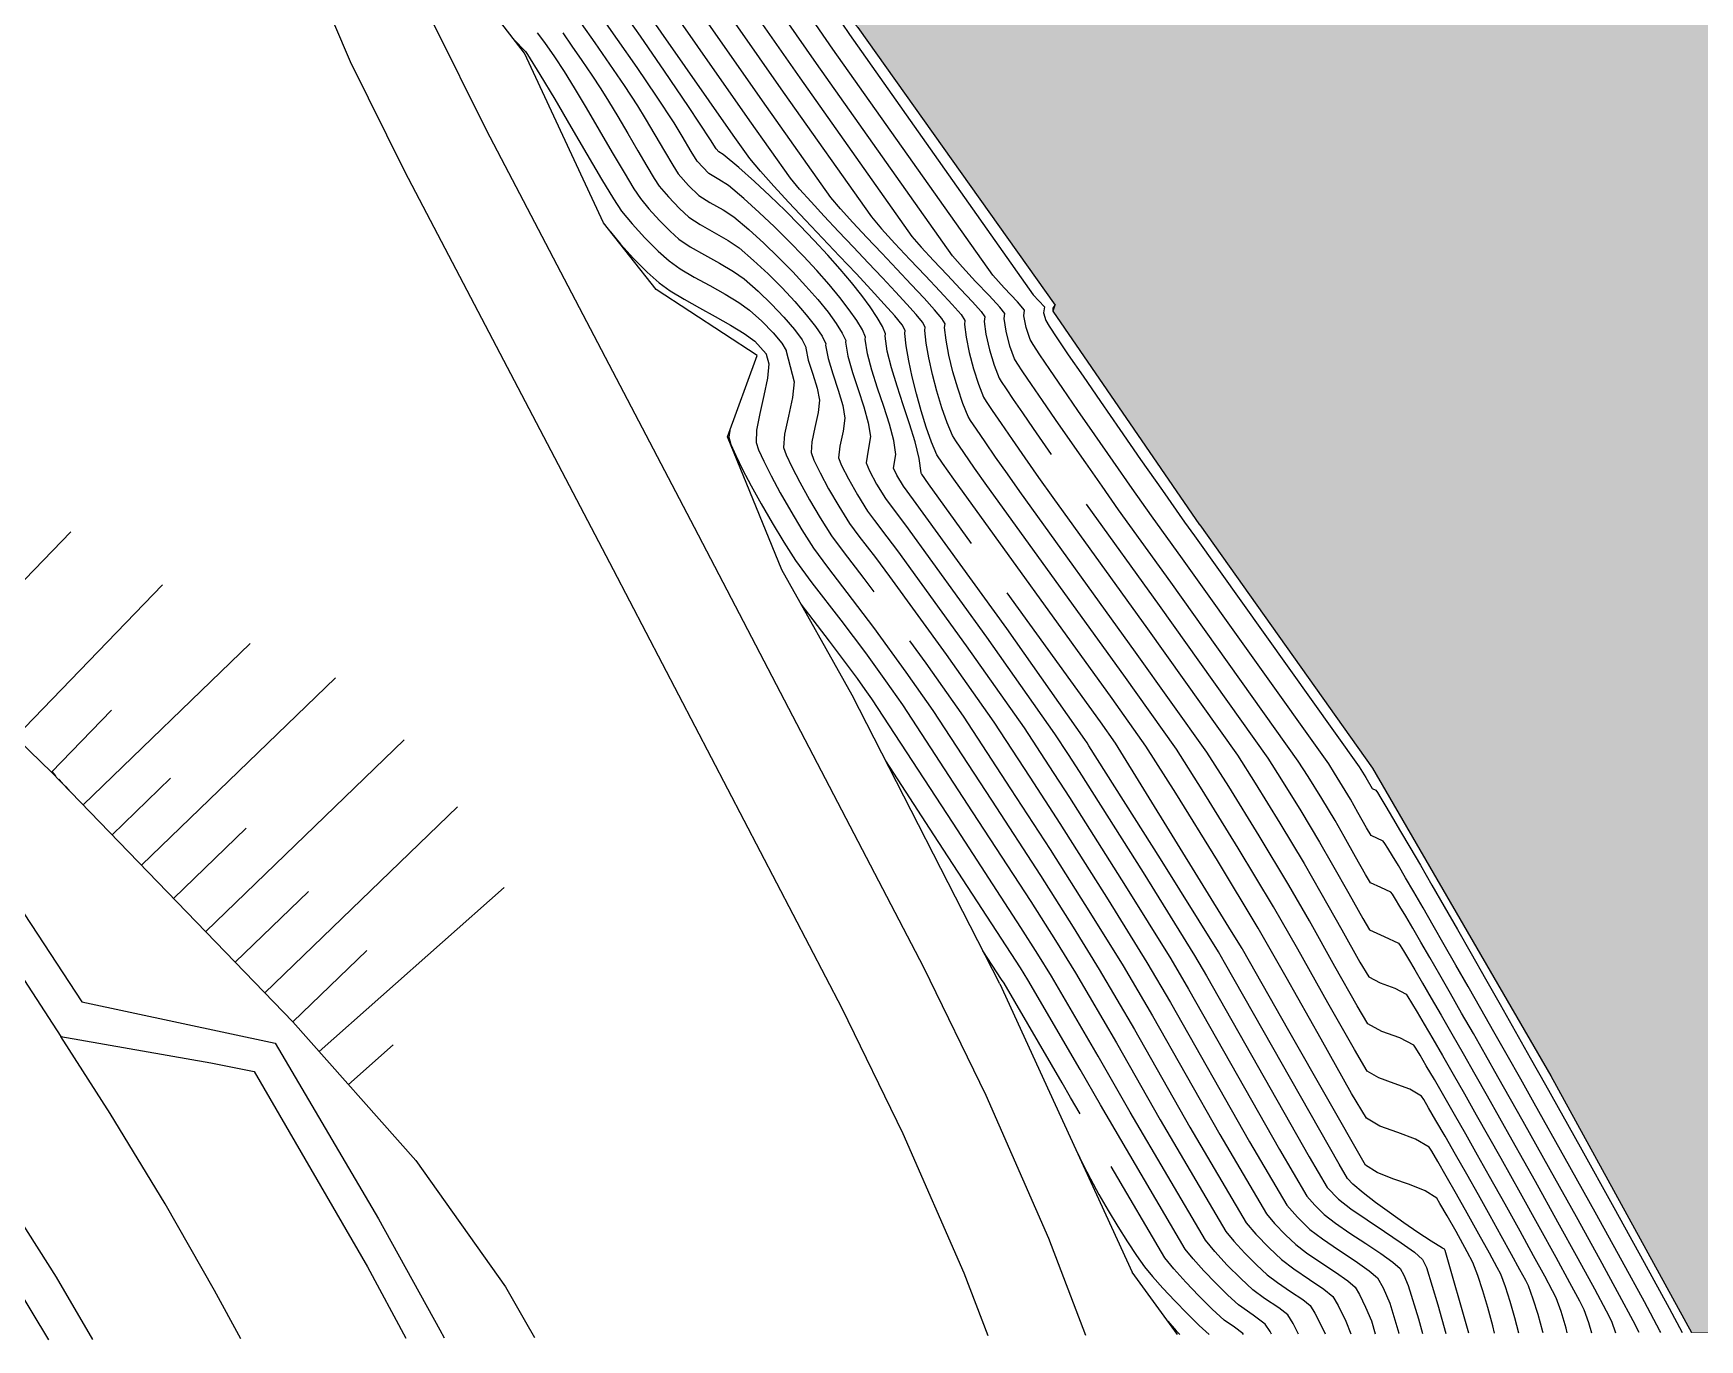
# Model space of a CAD drawing. Header units: millimetres. Extents: x -133 to 63340, y -143 to 109141.
# Drawn here: x 62411.3 to 62505.7, y 108403.9 to 108477.9 of the extents above; entities that cross this region are included whole.
import ezdxf

# ---------------------------------------------------------------- set-up
doc = ezdxf.new("R2010")
doc.units = ezdxf.units.MM
doc.header["$MEASUREMENT"] = 0
doc.linetypes.add('DOT', pattern=[0.55, 0.3, -0.25])
doc.linetypes.add('TRATTEGGIATA2', pattern=[9.525, 6.35, -3.175])
for name, color, linetype in [('Bâti', 7, 'Continuous'), ('colore lago', 131, 'Continuous'), ('curve livello 5m', 7, 'Continuous'), ('Limite fiume', 6, 'Continuous'), ('pendenze', 2, 'Continuous'), ('Strade', 7, 'Continuous'), ('TalusHautBas', 7, 'Continuous')]:
    doc.layers.add(name, color=color, linetype=linetype)
doc.layers.add('Colori bordi', color=5, linetype='Continuous', plot=False)
doc.layers.add('no_plot', color=5, linetype='Continuous', plot=False)

msp = doc.modelspace()

# ---------------------------------------------------------------- hatches: boundary and pattern name
at = {"layer": 'colore lago', "linetype": 'Continuous', "lineweight": 0}
msp.add_hatch(color=256, dxfattribs=at).paths.add_polyline_path([(62548.2785, 108427.2813), (62545.2149, 108437.4977), (62544.7767, 108445.1398), (62545.6037, 108453.1916), (62543.8249, 108460.0907), (62537.2375, 108468.8864), (62530.5503, 108474.2875), (62527.7446, 108478.4761), (62523.6239, 108483.7567), (62517.3885, 108489.8759), (62515.2465, 108489.6403), (62513.6669, 108491.3373), (62513.9099, 108495.5974), (62504.855, 108507.9517), (62496.2324, 108519.7164), (62493.3544, 108519.0168), (62485.4277, 108525.3848), (62484.6684, 108528.5086), (62471.2359, 108544.4414), (62471.3593, 108544.5426), (62471.1446, 108544.7908), (62466.395, 108550.2796), (62461.1114, 108555.785), (62451.9812, 108564.9833), (62445.6934, 108571.4023), (62438.2814, 108579.0072), (62431.6209, 108586.0355), (62422.3658, 108596.3263), (62419.2028, 108600.3592), (62408.0987, 108615.7917), (62402.3619, 108624.9029), (62401.9106, 108624.6198), (62397.083, 108621.5924), (62391.7798, 108618.2667), (62379.1258, 108610.3312), (62385.2068, 108600.697), (62399.8054, 108577.5683), (62397.3883, 108576.0313), (62399.2665, 108572.8528), (62400.2625, 108570.8412), (62401.9219, 108566.4966), (62403.538, 108562.2348), (62405.2955, 108558.0946), (62407.9973, 108552.7666), (62411.016, 108547.6991), (62415.008, 108541.4499), (62417.547, 108537.4023), (62418.8645, 108535.302), (62423.7176, 108527.6886), (62427.3396, 108522.0308), (62428.8547, 108522.3015), (62431.9449, 108520.4683), (62435.17, 108517.1027), (62435.248, 108508.375), (62442.5794, 108497.7776), (62448.4078, 108490.3296), (62458.0371, 108478.2075), (62469.2124, 108462.4823), (62469.097, 108462.1315), (62477.4132, 108450.0308), (62487.1869, 108436.2424), (62497.2899, 108418.8124), (62505.266, 108404.2863), (62555.9335, 108404.5128), (62554.0622, 108410.815), (62549.8898, 108422.0895)])

# ---------------------------------------------------------------- linework, layer by layer
at = {"layer": 'Bâti', "color": 2, "linetype": 'DOT'}
msp.add_lwpolyline([(62413.3527, 108434.9989), (62412.3999, 108436.0427)], dxfattribs=at)
at = {"layer": 'Colori bordi', "linetype": 'Continuous', "lineweight": 0, "flags": 128}
msp.add_lwpolyline([(62431.9449, 108520.4683), (62435.17, 108517.1027), (62435.248, 108508.375), (62442.5794, 108497.7776), (62448.4078, 108490.3296), (62458.0371, 108478.2075), (62469.2124, 108462.4823), (62469.097, 108462.1315), (62477.4132, 108450.0308), (62487.1869, 108436.2424), (62497.2899, 108418.8124), (62505.266, 108404.2863), (62555.9335, 108404.5128)], dxfattribs=at)
at = {"layer": 'curve livello 5m', "color": 2, "flags": 128}
for points in [[(62464.4826, 108448.9793), (62462.0473, 108452.3541), (62461.6559, 108452.9018), (62461.6373, 108452.9263), (62461.6196, 108452.9591), (62461.6235, 108452.9835), (62461.5129, 108453.7973), (62461.2815, 108454.7358), (62460.9689, 108455.7583), (62460.615, 108456.8245), (62460.2596, 108457.8937), (62459.9426, 108458.9255), (62459.7037, 108459.8792), (62459.5827, 108460.7144), (62459.6019, 108460.8609), (62459.4268, 108461.2783), (62459.1375, 108461.7874), (62458.7441, 108462.3773), (62458.2566, 108463.0368), (62457.685, 108463.7549), (62457.0395, 108464.5203), (62456.33, 108465.322), (62455.5666, 108466.1489), (62454.7593, 108466.9899), (62453.9182, 108467.8339), (62453.0534, 108468.6697), (62452.1747, 108469.4863), (62451.2924, 108470.2727), (62450.4165, 108471.0175), (62450.1568, 108471.1762), (62450.0035, 108471.3372), (62449.7003, 108471.8421), (62448.4524, 108473.7331), (62447.0926, 108475.7407), (62445.7205, 108477.7227), (62444.4358, 108479.5366)], [(62451.5759, 108479.9088), (62454.7479, 108475.3675), (62461.0996, 108466.3776), (62461.6258, 108465.7651), (62462.3196, 108465.0109), (62463.0933, 108464.192), (62463.859, 108463.3855), (62464.5289, 108462.6683), (62465.0152, 108462.1176), (62465.23, 108461.8104), (62465.23, 108461.8104), (62465.1959, 108461.5505), (62465.2968, 108460.8312), (62465.4976, 108459.9584), (62465.7586, 108459.082), (62466.0402, 108458.352), (62466.0402, 108458.352), (62466.1599, 108458.1548), (62466.433, 108457.7408), (62466.8394, 108457.1391), (62467.3588, 108456.3791), (62467.9711, 108455.4901), (62468.656, 108454.5014), (62468.9964, 108454.0126)], [(62438.5406, 108477.5547), (62439.2061, 108476.8532), (62439.3288, 108476.678), (62440.0273, 108475.556), (62440.8673, 108474.1458), (62441.7764, 108472.5914), (62442.6819, 108471.037), (62443.5113, 108469.6265), (62444.192, 108468.504), (62444.6514, 108467.8136), (62444.6514, 108467.8136), (62445.2463, 108467.0933), (62445.9772, 108466.2938), (62446.7181, 108465.5476), (62447.3428, 108464.9871), (62447.3428, 108464.9871), (62447.9758, 108464.544), (62448.7708, 108464.0712), (62449.6444, 108463.5848), (62450.5132, 108463.1006), (62451.2936, 108462.6343), (62451.9023, 108462.202), (62451.9023, 108462.202), (62452.5951, 108461.5786), (62453.236, 108460.9175), (62453.7279, 108460.3259), (62453.9739, 108459.9114), (62453.9739, 108459.9114), (62453.9695, 108459.8783), (62454.2023, 108459.0011), (62454.4298, 108458.1348), (62454.4298, 108458.1348), (62454.3392, 108457.2541), (62454.1027, 108456.1972), (62453.8813, 108455.1794), (62453.8358, 108454.4161), (62453.8358, 108454.4161), (62453.9809, 108453.9924), (62454.2985, 108453.3119), (62454.751, 108452.4442), (62455.3007, 108451.4587), (62455.9103, 108450.425), (62456.5419, 108449.4124), (62456.5419, 108449.4124), (62457.2097, 108448.5165), (62458.3763, 108446.9928), (62458.9474, 108446.238)], [(62470.9676, 108451.1991), (62475.1063, 108445.4639), (62481.2634, 108436.8243), (62482.0466, 108435.5933), (62483.1336, 108433.8284), (62484.1984, 108432.0593), (62484.9325, 108430.7785), (62485.8451, 108429.1523), (62486.642, 108427.7375), (62487.0291, 108427.0906), (62487.8494, 108426.7112), (62488.6712, 108426.3315), (62488.7603, 108426.2045), (62488.949, 108425.9002), (62489.2285, 108425.4337), (62489.59, 108424.8203), (62490.0247, 108424.0752), (62490.524, 108423.2135), (62491.0791, 108422.2506), (62491.6811, 108421.2015), (62492.3213, 108420.0815), (62492.991, 108418.9059), (62493.6814, 108417.6897), (62494.3837, 108416.4482), (62495.0892, 108415.1967), (62496.4085, 108412.8419), (62497.6811, 108410.553), (62498.8285, 108408.4727), (62499.7723, 108406.7439), (62500.4342, 108405.5094), (62500.7356, 108404.9121), (62500.9558, 108404.2671)], [(62494.1108, 108404.2365), (62494.0016, 108404.6627), (62493.7249, 108405.6855), (62493.4464, 108406.6377), (62493.1659, 108407.4994), (62492.8835, 108408.2504), (62492.8835, 108408.2504), (62492.5596, 108408.8551), (62491.9245, 108409.9972), (62491.9245, 108409.9972), (62491.4175, 108410.8915), (62491.0137, 108411.5919), (62490.8344, 108411.8885), (62490.8344, 108411.8885), (62490.1696, 108412.3061), (62489.2903, 108412.657), (62488.3398, 108412.9857), (62487.4616, 108413.3364), (62486.7993, 108413.7538), (62486.7993, 108413.7538), (62482.4565, 108421.3766), (62479.8328, 108425.9957), (62479.8099, 108426.0349), (62479.2119, 108426.9886), (62472.6312, 108437.6724), (62471.7765, 108438.8718), (62466.4982, 108446.1862)], [(62460.9695, 108443.4686), (62461.894, 108442.1907), (62464.0099, 108439.1861), (62464.0099, 108439.1861), (62466.6881, 108435.0796), (62468.9317, 108431.6394), (62471.2206, 108428.0202), (62473.0645, 108425.0486), (62474.7251, 108422.2087), (62478.5405, 108415.4916), (62481.1824, 108410.998), (62481.6462, 108410.4518), (62482.2609, 108409.8079), (62482.842, 108409.2594), (62483.4589, 108408.7891), (62484.2615, 108408.2431), (62485.0928, 108407.6912), (62485.7954, 108407.2033), (62486.2122, 108406.8494), (62486.4642, 108406.428), (62486.8036, 108405.7205), (62487.1286, 108404.9392), (62487.35, 108404.2063)], [(62470.6354, 108416.6623), (62470.0859, 108417.5968), (62469.6174, 108418.4218), (62466.319, 108424.0623), (62466.18, 108424.2839), (62465.1257, 108425.9005)], [(62479.8815, 108404.1729), (62479.8447, 108404.2293), (62479.368, 108404.5766), (62478.7939, 108404.9806), (62478.1171, 108405.6018), (62477.3621, 108406.3488), (62476.6095, 108407.1371), (62475.9399, 108407.8824), (62475.4341, 108408.5001), (62472.3853, 108413.6858)]]:
    msp.add_lwpolyline(points, dxfattribs=at)
at = {"layer": 'Limite fiume', "color": 2, "linetype": 'Continuous'}
for p, q in [((62458.037, 108478.2075), (62469.2124, 108462.4823)), ((62477.4132, 108450.0308), (62469.097, 108462.1315)), ((62477.4132, 108450.0308), (62487.1869, 108436.2424)), ((62487.1869, 108436.2424), (62497.2899, 108418.8124)), ((62497.2899, 108418.8124), (62505.266, 108404.2863))]:
    msp.add_line(p, q, dxfattribs=at)
at = {"layer": 'Limite fiume', "color": 2, "linetype": 'Continuous', "flags": 128}
msp.add_lwpolyline([(62469.097, 108462.1315), (62469.1055, 108462.3084), (62469.2124, 108462.4823)], dxfattribs=at)
at = {"layer": 'no_plot', "flags": 128}
for points in [[(62495.4852, 108404.2426), (62495.2526, 108405.1171), (62494.9883, 108406.0358), (62494.7221, 108406.8651), (62494.4539, 108407.5827), (62494.4539, 108407.5827), (62494.255, 108407.9669), (62493.8134, 108408.7786), (62493.2179, 108409.856), (62492.5574, 108411.0371), (62492.5574, 108411.0371), (62491.9448, 108412.1209), (62491.3711, 108413.1265), (62490.8883, 108413.9643), (62490.5479, 108414.5444), (62490.4018, 108414.7771), (62490.4018, 108414.7771), (62489.6349, 108415.2265), (62488.6218, 108415.5993), (62487.6097, 108415.9721), (62486.8452, 108416.4211), (62486.8452, 108416.4211), (62486.0069, 108417.8221), (62484.2808, 108420.8865), (62482.3042, 108424.4085), (62480.7144, 108427.1826), (62480.7144, 108427.1826), (62478.4081, 108431.0142), (62476.0538, 108434.8365), (62474.3577, 108437.5028), (62474.3577, 108437.5028), (62472.4424, 108440.1902), (62463.4765, 108452.6148), (62462.8359, 108453.5335), (62462.5216, 108454.0013), (62462.5216, 108454.0013), (62462.2184, 108454.727), (62461.9158, 108455.5717), (62461.6242, 108456.4951), (62461.3543, 108457.4569), (62461.1169, 108458.4167), (62460.9225, 108459.3344), (62460.7818, 108460.1694), (62460.7054, 108460.8816), (62460.7054, 108460.8816), (62460.7276, 108461.0508), (62460.5416, 108461.3602), (62460.1323, 108461.8693), (62459.5368, 108462.5457), (62458.7923, 108463.3567), (62457.9358, 108464.2697), (62457.0046, 108465.2522), (62456.0358, 108466.2716), (62455.0665, 108467.2953), (62454.1339, 108468.2907), (62453.275, 108469.2253), (62452.5271, 108470.0664), (62451.9273, 108470.7815), (62451.9273, 108470.7815), (62450.9836, 108472.1172), (62444.1813, 108481.8558)], [(62496.8584, 108404.2488), (62496.8404, 108404.3192), (62496.5707, 108405.2936), (62496.2987, 108406.1694), (62496.0243, 108406.9151), (62496.0243, 108406.9151), (62495.8731, 108407.2148), (62495.5409, 108407.8344), (62495.0672, 108408.7021), (62494.4913, 108409.7463), (62493.8525, 108410.8951), (62493.1903, 108412.077), (62493.1903, 108412.077), (62492.5339, 108413.2398), (62491.8959, 108414.3627), (62491.3045, 108415.3966), (62490.788, 108416.2928), (62490.3745, 108417.0022), (62490.0921, 108417.4762), (62489.9691, 108417.6657), (62489.9691, 108417.6657), (62489.3054, 108418.0546), (62488.4287, 108418.3773), (62487.5528, 108418.6999), (62486.8912, 108419.0885), (62486.8912, 108419.0885), (62486.1657, 108420.3009), (62484.6719, 108422.9529), (62482.9613, 108426.001), (62481.5854, 108428.4018), (62479.5895, 108431.7178), (62477.552, 108435.0257), (62476.0841, 108437.3332), (62476.0841, 108437.3332), (62473.1084, 108441.5086), (62465.3437, 108452.2686), (62464.6547, 108453.2515), (62464.0406, 108454.1373), (62463.5924, 108454.7939), (62463.4013, 108455.089), (62463.4013, 108455.089), (62463.101, 108455.8166), (62462.8029, 108456.6724), (62462.5209, 108457.6042), (62462.2686, 108458.5598), (62462.0599, 108459.4872), (62461.9084, 108460.3343), (62461.828, 108461.0488), (62461.828, 108461.0488), (62461.8532, 108461.2407), (62461.6919, 108461.509), (62461.3368, 108461.9506), (62460.8204, 108462.5373), (62460.1746, 108463.2407), (62459.4318, 108464.0326), (62458.6241, 108464.8848), (62457.7839, 108465.7689), (62456.9432, 108466.6568), (62456.1342, 108467.5202), (62455.3893, 108468.3308), (62454.7406, 108469.0603), (62454.2203, 108469.6805), (62454.2203, 108469.6805), (62451.9247, 108472.9298), (62446.0299, 108481.369)], [(62498.2281, 108404.2549), (62498.1583, 108404.5187), (62497.878, 108405.4608), (62497.5947, 108406.2474), (62497.5947, 108406.2474), (62497.3934, 108406.6464), (62496.9514, 108407.4709), (62496.3209, 108408.6257), (62495.5545, 108410.0152), (62494.7045, 108411.544), (62493.8233, 108413.1169), (62493.8233, 108413.1169), (62493.143, 108414.3228), (62492.4725, 108415.5053), (62491.8295, 108416.6337), (62491.2316, 108417.6774), (62490.6965, 108418.6058), (62490.2418, 108419.3883), (62489.8851, 108419.9943), (62489.6442, 108420.3931), (62489.5365, 108420.5543), (62489.5365, 108420.5543), (62488.7403, 108420.9771), (62487.7313, 108421.3334), (62486.9372, 108421.7559), (62486.9372, 108421.7559), (62486.3245, 108422.7798), (62485.0629, 108425.0194), (62483.6184, 108427.5935), (62482.4564, 108429.621), (62482.4564, 108429.621), (62480.7708, 108432.4213), (62479.0502, 108435.2149), (62477.8106, 108437.1636), (62477.8106, 108437.1636), (62473.7744, 108442.827), (62467.2109, 108451.9224), (62466.5122, 108452.9172), (62465.8434, 108453.8765), (62465.2452, 108454.7412), (62464.7583, 108455.4522), (62464.4233, 108455.9503), (62464.2809, 108456.1766), (62464.2809, 108456.1766), (62463.9845, 108456.9062), (62463.6934, 108457.7732), (62463.426, 108458.7076), (62463.2007, 108459.6396), (62463.0361, 108460.4991), (62462.9506, 108461.216), (62462.9506, 108461.216), (62462.9788, 108461.4306), (62462.7943, 108461.7217), (62462.3813, 108462.2173), (62461.7872, 108462.876), (62461.0589, 108463.6565), (62460.2436, 108464.5173), (62459.3886, 108465.4171), (62458.5409, 108466.3147), (62457.7477, 108467.1685), (62457.0562, 108467.9372), (62456.5134, 108468.5796), (62456.5134, 108468.5796), (62452.8658, 108473.7424), (62447.8786, 108480.8823)], [(62449.7273, 108480.3955), (62453.8069, 108474.555), (62458.8065, 108467.4786), (62459.383, 108466.8031), (62460.1349, 108465.9791), (62460.9868, 108465.0726), (62461.8631, 108464.1498), (62462.6886, 108463.2771), (62463.3875, 108462.5205), (62463.8846, 108461.9462), (62464.1044, 108461.6205), (62464.0733, 108461.3833), (62464.1653, 108460.6642), (62464.3462, 108459.794), (62464.5898, 108458.8713), (62464.8699, 108457.9951), (62465.1606, 108457.2643), (62465.3067, 108457.029), (62465.6477, 108456.5184), (62466.1495, 108455.7822), (62466.7776, 108454.8701), (62467.498, 108453.8319), (62468.2762, 108452.7174), (62469.0781, 108451.5762), (62474.4403, 108444.1454), (62479.537, 108436.9939), (62480.5484, 108435.4041), (62481.9522, 108433.1249), (62483.3274, 108430.8401), (62484.2754, 108429.186), (62485.454, 108427.0859), (62486.4833, 108425.2586), (62486.9832, 108424.4233), (62487.631, 108424.0786), (62488.4543, 108423.7878), (62489.1039, 108423.4429), (62489.2008, 108423.3015), (62489.4119, 108422.9567), (62489.725, 108422.4295), (62490.1281, 108421.7408), (62490.6092, 108420.9116), (62491.1561, 108419.9628), (62491.7567, 108418.9152), (62492.3992, 108417.7899), (62493.0713, 108416.6078), (62493.761, 108415.3898), (62494.4562, 108414.1568), (62495.5565, 108412.193), (62496.6178, 108410.2841), (62497.5747, 108408.5492), (62498.3619, 108407.1074), (62498.9138, 108406.0779), (62499.1652, 108405.5798), (62499.4255, 108404.8466), (62499.5952, 108404.261)], [(62502.2916, 108404.273), (62501.9545, 108404.9409), (62501.1828, 108406.3803), (62500.0823, 108408.3962), (62498.7443, 108410.8219), (62497.2605, 108413.4908), (62495.7221, 108416.2366), (62495.7221, 108416.2366), (62495.0092, 108417.5016), (62494.298, 108418.7596), (62493.5953, 108419.999), (62492.9075, 108421.2083), (62492.2415, 108422.3759), (62491.6039, 108423.4902), (62491.0012, 108424.5398), (62490.4403, 108425.5131), (62489.9276, 108426.3985), (62489.4699, 108427.1846), (62489.0738, 108427.8597), (62488.746, 108428.4124), (62488.4931, 108428.831), (62488.3217, 108429.1041), (62488.2386, 108429.2201), (62488.2386, 108429.2201), (62487.6563, 108429.4891), (62487.0751, 108429.758), (62487.0751, 108429.758), (62486.8008, 108430.2163), (62486.2362, 108431.2188), (62485.5896, 108432.371), (62485.0695, 108433.2785), (62485.0695, 108433.2785), (62484.315, 108434.532), (62483.5448, 108435.7825), (62482.9899, 108436.6547), (62482.9899, 108436.6547), (62475.7722, 108446.7823), (62472.8124, 108450.8838), (62471.8731, 108452.2197), (62470.9483, 108453.5414), (62470.0623, 108454.8138), (62469.2394, 108456.0016), (62468.5039, 108457.0696), (62467.8799, 108457.9826), (62467.3917, 108458.7054), (62467.0637, 108459.2028), (62466.9199, 108459.4396), (62466.9199, 108459.4396), (62466.6543, 108460.1613), (62466.4316, 108461.0051), (62466.3185, 108461.7177), (62466.3185, 108461.7177), (62466.3556, 108462.0003), (62466.0818, 108462.3609), (62465.4758, 108463.0204), (62464.7103, 108463.8273), (62463.9583, 108464.6299), (62463.3926, 108465.2766), (62463.3926, 108465.2766), (62455.689, 108476.1801), (62453.4246, 108479.422)], [(62442.357, 108478.4458), (62443.1366, 108477.345), (62443.9692, 108476.1423), (62444.7944, 108474.924), (62445.5517, 108473.7764), (62445.9952, 108473.0559), (62446.5345, 108472.1392), (62447.0832, 108471.1978), (62447.5547, 108470.4034), (62447.8627, 108469.9278), (62448.4383, 108469.2679), (62449.0312, 108468.7006), (62449.6512, 108468.3029), (62450.4077, 108467.8815), (62451.0108, 108467.4913), (62451.8589, 108466.7631), (62452.7101, 108465.9848), (62453.5454, 108465.1776), (62454.3459, 108464.3624), (62455.0924, 108463.5602), (62455.766, 108462.7921), (62456.3476, 108462.0791), (62456.8183, 108461.4422), (62457.159, 108460.9026), (62457.3507, 108460.4811), (62457.3374, 108460.38), (62457.4682, 108459.5918), (62457.7274, 108458.6747), (62458.0499, 108457.6951), (62458.3706, 108456.7193), (62458.6244, 108455.8135), (62458.746, 108455.044), (62458.6139, 108454.2614), (62458.5061, 108453.5419), (62458.693, 108453.0959), (62459.0978, 108452.3473), (62459.5992, 108451.5208), (62460.0961, 108450.8619), (62460.7442, 108450.0092), (62465.3282, 108443.6727), (62469.1815, 108438.2011), (62469.9439, 108437.032), (62470.5826, 108436.0526), (62474.1987, 108430.3349), (62477.1117, 108425.6404), (62477.7898, 108424.4809), (62483.6132, 108414.2284), (62484.6313, 108412.4967), (62485.2709, 108411.8267), (62485.9729, 108411.2831), (62486.883, 108410.6536), (62487.8726, 108409.9956), (62488.8131, 108409.3662), (62489.576, 108408.8224), (62490.0328, 108408.4214), (62490.2579, 108407.9522), (62490.8931, 108405.85), (62491.35, 108404.2241)], [(62492.6526, 108404.23), (62491.3131, 108408.918), (62491.2915, 108408.9573), (62491.267, 108408.9998), (62491.1629, 108409.048), (62490.5165, 108409.4438), (62489.7695, 108409.9337), (62488.9663, 108410.4859), (62488.1513, 108411.0687), (62487.3691, 108411.6503), (62486.664, 108412.1988), (62486.0805, 108412.6825), (62486.0805, 108412.6825), (62485.7809, 108412.9963), (62485.3041, 108413.8074), (62478.8113, 108425.2383), (62478.4608, 108425.8377), (62475.1915, 108431.1065), (62471.133, 108437.5237), (62471.133, 108437.5237), (62471.0292, 108437.6829), (62470.9053, 108437.8728), (62466.473, 108444.1667), (62461.2001, 108451.4555), (62461.2001, 108451.4555), (62460.6183, 108452.2236), (62460.2507, 108452.8458), (62460.0628, 108453.2505), (62460.0628, 108453.2505), (62460.1848, 108454.0138), (62460.0689, 108454.8092), (62459.8258, 108455.7358), (62459.5057, 108456.7424), (62459.1588, 108457.778), (62458.8355, 108458.7915), (62458.5858, 108459.7315), (62458.4601, 108460.5472), (62458.4601, 108460.5472), (62458.4763, 108460.671), (62458.294, 108461.0903), (62457.9824, 108461.6131), (62457.5548, 108462.2244), (62457.0247, 108462.9095), (62456.4057, 108463.6533), (62455.7112, 108464.4411), (62454.9547, 108465.2578), (62454.1496, 108466.0886), (62453.3095, 108466.9185), (62452.4478, 108467.7327), (62451.5781, 108468.5163), (62450.7136, 108469.2544), (62450.7136, 108469.2544), (62450.1592, 108469.594), (62449.594, 108469.9384), (62449.594, 108469.9384), (62448.9331, 108470.6325), (62448.5884, 108471.187), (62448.0772, 108472.0624), (62447.626, 108472.8093), (62447.626, 108472.8093), (62446.6234, 108474.3285), (62445.5309, 108475.9415), (62444.4286, 108477.5338), (62443.3964, 108478.9912)], [(62503.5223, 108404.2785), (62503.4749, 108404.3724), (62502.5933, 108406.0168), (62501.3361, 108408.3197), (62499.8076, 108411.0908), (62498.1125, 108414.1398), (62496.355, 108417.2765), (62496.355, 108417.2765), (62495.5915, 108418.6314), (62494.8294, 108419.98), (62494.0748, 108421.3114), (62493.3341, 108422.6147), (62492.6135, 108423.879), (62491.9193, 108425.0935), (62491.2578, 108426.2474), (62490.6351, 108427.3297), (62490.0576, 108428.3295), (62489.5316, 108429.2361), (62489.0632, 108430.0386), (62488.6588, 108430.7261), (62488.3246, 108431.2877), (62488.0669, 108431.7126), (62487.892, 108431.9899), (62487.806, 108432.1088), (62487.806, 108432.1088), (62487.1211, 108432.4254), (62486.8618, 108432.8677), (62486.3713, 108433.742), (62485.9405, 108434.4977), (62485.9405, 108434.4977), (62485.4963, 108435.2356), (62485.043, 108435.9716), (62484.7163, 108436.4851), (62484.7163, 108436.4851), (62476.4382, 108448.1007), (62474.6796, 108450.5377), (62473.5828, 108452.0974), (62472.5031, 108453.6406), (62471.4686, 108455.1262), (62470.5078, 108456.5131), (62469.649, 108457.7601), (62468.9204, 108458.8261), (62468.3505, 108459.67), (62467.9674, 108460.2508), (62467.7995, 108460.5273), (62467.7995, 108460.5273), (62467.5692, 108461.2091), (62467.4412, 108461.8849), (62467.4412, 108461.8849), (62467.4812, 108462.1902), (62467.0864, 108462.6607), (62466.3262, 108463.4643), (62465.6857, 108464.1756), (62465.6857, 108464.1756), (62456.6301, 108476.9927), (62455.2733, 108478.9352)], [(62457.122, 108478.4485), (62457.5712, 108477.8053), (62467.9788, 108463.0746), (62468.6069, 108462.3801), (62468.5638, 108462.0521), (62468.6792, 108461.6149), (62468.8712, 108461.2988), (62469.3092, 108460.6347), (62469.961, 108459.6696), (62470.7941, 108458.4505), (62471.7762, 108457.0246), (62472.8749, 108455.4387), (62474.0578, 108453.7398), (62475.2926, 108451.9751), (62476.5468, 108450.1915), (62477.1042, 108449.4191), (62486.4428, 108436.3155), (62486.8115, 108435.7169), (62487.1671, 108435.0927), (62487.3733, 108434.9974), (62487.47, 108434.8637), (62487.6668, 108434.5518), (62487.9567, 108434.074), (62488.3325, 108433.4424), (62488.7873, 108432.6692), (62489.3141, 108431.7667), (62489.9057, 108430.7471), (62490.5551, 108429.6226), (62491.2554, 108428.4054), (62491.9994, 108427.1078), (62492.7801, 108425.7419), (62493.5905, 108424.3199), (62494.4235, 108422.8542), (62495.2721, 108421.3569), (62496.1293, 108419.8402), (62496.988, 108418.3164), (62498.9644, 108414.7887), (62500.8709, 108411.3597), (62502.5898, 108408.2432), (62504.0038, 108405.6533), (62504.7379, 108404.284)], [(62439.8702, 108477.9008), (62440.2782, 108477.355), (62440.8459, 108476.5438), (62441.4031, 108475.7108), (62441.9698, 108474.8004), (62442.6514, 108473.6562), (62443.3891, 108472.395), (62444.1238, 108471.1337), (62444.7967, 108469.9893), (62445.3491, 108469.0785), (62445.7218, 108468.5183), (62446.2045, 108467.9339), (62446.7976, 108467.2852), (62447.3987, 108466.6797), (62447.9056, 108466.2249), (62448.5399, 108465.7902), (62449.344, 108465.3245), (62450.2009, 108464.8503), (62450.9936, 108464.3898), (62451.6051, 108463.9651), (62452.3858, 108463.2801), (62453.1518, 108462.54), (62453.8548, 108461.7984), (62454.446, 108461.1089), (62454.8771, 108460.5254), (62455.0995, 108460.1013), (62455.0922, 108460.0455), (62455.2291, 108459.365), (62455.4849, 108458.5657), (62455.7384, 108457.7712), (62455.8685, 108457.1046), (62455.7959, 108456.3988), (62455.6064, 108455.5519), (62455.429, 108454.7363), (62455.3925, 108454.1247), (62455.5496, 108453.6908), (62455.8971, 108452.9767), (62456.3828, 108452.0786), (62456.9548, 108451.0927), (62457.561, 108450.1152), (62458.0961, 108449.3973), (62459.0309, 108448.1763), (62459.8326, 108447.1167), (62463.0387, 108442.6847), (62465.7338, 108438.8577), (62467.7733, 108435.7304), (62469.482, 108433.1105), (62472.2133, 108428.7917), (62474.4136, 108425.2459), (62475.7467, 108422.9661), (62480.2314, 108415.0705), (62482.332, 108411.4976), (62482.9393, 108410.8074), (62483.6517, 108410.1152), (62484.3534, 108409.5802), (62485.2665, 108408.959), (62486.2122, 108408.3311), (62487.0116, 108407.776), (62487.4857, 108407.3734), (62487.798, 108406.81), (62488.1717, 108405.9435), (62488.6883, 108404.2339), (62488.6944, 108404.2123)], [(62441.3176, 108477.9004), (62441.8446, 108477.1562), (62442.4076, 108476.3431), (62442.9654, 108475.5194), (62443.4774, 108474.7436), (62443.9124, 108474.0449), (62444.4356, 108473.1666), (62445.0017, 108472.1986), (62445.5657, 108471.2305), (62446.0822, 108470.3521), (62446.5061, 108469.653), (62446.7922, 108469.223), (62447.3089, 108468.6099), (62447.9297, 108467.9579), (62448.4684, 108467.4627), (62449.1008, 108467.0412), (62449.9018, 108466.5894), (62450.696, 108466.1406), (62451.308, 108465.7282), (62452.1311, 108465.0155), (62452.9523, 108464.2485), (62453.7427, 108463.4592), (62454.4736, 108462.6793), (62455.1161, 108461.9406), (62455.6413, 108461.2752), (62456.0206, 108460.7147), (62456.2251, 108460.2912), (62456.2148, 108460.2128), (62456.3501, 108459.4656), (62456.6143, 108458.5892), (62456.92, 108457.6727), (62457.1801, 108456.8047), (62457.3073, 108456.0743), (62457.2101, 108455.3366), (62457.0142, 108454.4871), (62456.9493, 108453.8333), (62457.1209, 108453.3897), (62457.5008, 108452.645), (62458.0127, 108451.7407), (62458.5801, 108450.818), (62458.9825, 108450.2781), (62459.6855, 108449.3599), (62460.2884, 108448.563), (62464.1835, 108443.1787), (62467.4576, 108438.5294), (62468.8586, 108436.3812), (62470.0323, 108434.5815), (62473.206, 108429.5633), (62475.7626, 108425.4431), (62476.7682, 108423.7235), (62481.9223, 108414.6495), (62483.4816, 108411.9971), (62483.9325, 108411.4848), (62484.4613, 108410.971), (62485.0949, 108410.4803), (62485.9163, 108409.9122), (62486.8095, 108409.3183), (62487.6584, 108408.7501), (62488.347, 108408.2593), (62488.7592, 108407.8974), (62488.9666, 108407.5233), (62489.2148, 108406.9478), (62489.7907, 108405.0419), (62490.0222, 108404.2182)], [(62444.0265, 108466.6411), (62444.5968, 108465.935), (62445.3319, 108465.1273), (62446.1027, 108464.3536), (62446.78, 108463.7493), (62447.4108, 108463.3004), (62448.1935, 108462.8237), (62449.0657, 108462.3311), (62449.9648, 108461.8344), (62450.8285, 108461.3456), (62451.5942, 108460.8764), (62452.1995, 108460.4388), (62452.8483, 108459.7215), (62452.8469, 108459.7111), (62452.991, 108459.1651), (62452.9243, 108458.3457), (62452.721, 108457.358), (62452.4798, 108456.3343), (62452.2996, 108455.4068), (62452.279, 108454.7075), (62452.4144, 108454.293), (62452.7064, 108453.6435), (62453.1267, 108452.8117), (62453.6468, 108451.85), (62454.2385, 108450.8108), (62454.8733, 108449.7465), (62455.5228, 108448.7097), (62456.3233, 108447.6357), (62457.7217, 108445.8093), (62458.9209, 108444.2241), (62460.7492, 108441.6967), (62462.2861, 108439.5144), (62465.6028, 108434.4287), (62468.3813, 108430.1683), (62470.2279, 108427.2486), (62471.7154, 108424.8513), (62473.7036, 108421.4513), (62476.8496, 108415.9126), (62480.0327, 108410.4984), (62480.5916, 108409.8404), (62481.3322, 108409.0646), (62482.0324, 108408.4037), (62482.7276, 108407.8842), (62483.6203, 108407.2861), (62484.4456, 108406.7273), (62484.9387, 108406.3253), (62485.254, 108405.7981), (62485.6788, 108404.9127), (62485.9751, 108404.2001)], [(62450.7819, 108455.3726), (62450.7222, 108454.9989), (62450.8497, 108454.5923), (62451.1201, 108453.9702), (62451.5113, 108453.1736), (62452.0011, 108452.2434), (62452.5674, 108451.2207), (62453.1881, 108450.1464), (62453.8409, 108449.0615), (62454.5037, 108448.0069), (62455.4369, 108446.755), (62457.0671, 108444.6258), (62458.465, 108442.7778), (62459.6045, 108441.2028), (62460.5623, 108439.8427), (62464.5175, 108433.7779), (62467.831, 108428.6972), (62469.2352, 108426.477), (62470.3663, 108424.6541), (62472.682, 108420.694), (62475.1587, 108416.3337), (62478.8831, 108409.9988), (62479.3434, 108409.445), (62479.9599, 108408.7753), (62480.6229, 108408.1046), (62481.2228, 108407.5479), (62481.8071, 108407.1113), (62482.5572, 108406.6087), (62483.2508, 108406.1391), (62483.6652, 108405.8013), (62483.9309, 108405.3792), (62484.292, 108404.6703), (62484.5091, 108404.1936)], [(62483.0063, 108404.1869), (62482.7019, 108404.7845), (62482.3917, 108405.2773), (62482.3917, 108405.2773), (62481.8849, 108405.6698), (62481.083, 108406.2048), (62480.4132, 108406.6922), (62480.4132, 108406.6922), (62479.7261, 108407.3298), (62478.9667, 108408.0979), (62478.2606, 108408.8649), (62477.7334, 108409.4993), (62477.7334, 108409.4993), (62473.4678, 108416.7547), (62471.6605, 108419.9366), (62469.0172, 108424.4568), (62468.2424, 108425.7054), (62467.2807, 108427.2261), (62467.2807, 108427.2261), (62463.4322, 108433.1271), (62458.8384, 108440.171), (62458.4597, 108440.7088), (62458.0092, 108441.3316), (62458.0092, 108441.3316), (62456.4266, 108443.4434), (62454.8221, 108445.5387)], [(62481.4735, 108404.18), (62481.3889, 108404.3389), (62481.1182, 108404.7533), (62481.1182, 108404.7533), (62480.4311, 108405.254), (62479.6036, 108405.8364), (62479.6036, 108405.8364), (62478.9952, 108406.3947), (62478.3166, 108407.0661), (62477.6402, 108407.7747), (62477.0384, 108408.4445), (62476.5838, 108408.9997), (62476.5838, 108408.9997), (62471.7768, 108417.1758), (62470.6389, 108419.1792), (62467.6681, 108424.2595), (62467.2497, 108424.9338), (62466.7303, 108425.755), (62466.7303, 108425.755), (62462.347, 108432.4763), (62459.6171, 108436.6621)], [(62470.4475, 108414.5269), (62470.7864, 108413.8085), (62471.2105, 108412.9857), (62471.6972, 108412.097), (62472.2242, 108411.1804), (62472.7689, 108410.2742), (62473.3088, 108409.4167), (62473.8215, 108408.646), (62474.2845, 108408.0006), (62474.7337, 108407.446), (62475.3184, 108406.7831), (62475.9873, 108406.0657), (62476.6888, 108405.3476), (62477.3716, 108404.6828), (62477.9411, 108404.1642)], [(62475.5964, 108404.9224), (62476.0673, 108404.3772), (62476.2777, 108404.1568)]]:
    msp.add_lwpolyline(points, dxfattribs=at)
at = {"layer": 'pendenze', "linetype": 'Continuous'}
for p, q in [((62406.1221, 108442.0592), (62413.4504, 108449.6362)), ((62410.3154, 108438.0035), (62418.6553, 108446.6266)), ((62414.1606, 108434.1628), (62423.6216, 108443.3049)), ((62417.4607, 108430.7476), (62428.441, 108441.3579)), ((62412.3631, 108436.023), (62415.7525, 108439.5274)), ((62421.0945, 108426.9871), (62432.3412, 108437.8548)), ((62415.7925, 108432.474), (62419.108, 108435.6778)), ((62424.4414, 108423.5235), (62435.3529, 108434.0673)), ((62419.2714, 108428.8738), (62423.3837, 108432.8475)), ((62422.7648, 108425.2586), (62426.9163, 108429.2702)), ((62427.5258, 108420.1937), (62437.9993, 108429.4857)), ((62426.0325, 108421.8769), (62430.2147, 108425.9182)), ((62429.1785, 108418.3309), (62431.7118, 108420.5785))]:
    msp.add_line(p, q, dxfattribs=at)
at = {"layer": 'Strade', "color": 2, "linetype": 'Continuous', "flags": 128}
for points in [[(62371.3909, 108571.3662), (62374.4157, 108567.1477), (62375.7666, 108568.0718), (62378.8316, 108565.1684), (62379.5075, 108565.1904), (62382.291, 108563.7569), (62385.0336, 108561.6121), (62387.6179, 108558.8596), (62389.9054, 108555.8498), (62400.1557, 108540.7995), (62409.0118, 108527.6069), (62411.7965, 108522.9793), (62414.5112, 108517.9124), (62417.4972, 108511.4177), (62420.9549, 108501.206), (62423.9472, 108489.9603), (62426.5642, 108482.664), (62429.2717, 108476.2857), (62432.3618, 108470.0647), (62444.1681, 108447.4982), (62457.126, 108422.6463), (62460.5847, 108415.5477), (62464.0439, 108407.6486), (62465.3972, 108404.1082)], [(62355.8369, 108546.0265), (62356.2297, 108544.7452), (62360.2232, 108532.0969), (62363.5353, 108521.5666), (62365.1193, 108516.6507), (62368.139, 108507.1011), (62371.4355, 108496.7187), (62372.7588, 108492.6106), (62376.3084, 108483.0873), (62380.472, 108473.5628), (62385.3322, 108464.5745), (62393.4562, 108450.9626), (62412.89, 108421.0492), (62421.3898, 108419.5492), (62423.8371, 108419.0551), (62430.2676, 108407.9937), (62432.43, 108403.9608)], [(62416.5229, 108524.7189), (62418.8973, 108520.14), (62421.9634, 108513.4711), (62422.1537, 108512.9935), (62425.7379, 108502.8255), (62426.2332, 108501.3626), (62428.1914, 108494.1663), (62430.9982, 108485.5008), (62433.9887, 108478.4561), (62436.9857, 108472.4224), (62448.7685, 108449.9008), (62461.761, 108424.9826), (62465.2964, 108417.7264), (62468.8477, 108409.6171), (62470.9439, 108404.133)], [(62380.4308, 108487.9406), (62377.3817, 108485.9292), (62382.064, 108474.925), (62387.5713, 108464.7845), (62395.1735, 108451.9876), (62402.5023, 108440.653), (62414.0813, 108423.0045), (62425.0369, 108420.6665), (62430.8764, 108410.7105), (62434.3596, 108404.424), (62434.5963, 108403.9705)], [(62300.1248, 108480.1386), (62304.906, 108480.0846), (62311.0126, 108479.7004), (62316.2641, 108479.1049), (62322.3732, 108478.0982), (62328.744, 108476.6792), (62335.5904, 108474.7173), (62341.3191, 108472.7551), (62345.9294, 108470.9235), (62351.8294, 108468.2306), (62356.9686, 108465.5427), (62361.1708, 108463.089), (62366.0104, 108459.9529), (62370.5915, 108456.6485), (62375.4969, 108452.5573), (62381.2301, 108447.3963), (62386.6808, 108442.0683), (62390.5614, 108437.9961), (62395.7915, 108432.0939), (62400.1916, 108426.0891), (62403.4844, 108421.4032), (62407.9222, 108414.8025), (62412.6285, 108407.4066), (62414.6732, 108403.8815)]]:
    msp.add_lwpolyline(points, dxfattribs=at)
at = {"layer": 'Strade', "color": 2, "linetype": 'TRATTEGGIATA2', "ltscale": 5, "flags": 128}
msp.add_lwpolyline([(62423.0798, 108403.919), (62421.5864, 108406.6579), (62418.7925, 108411.5588), (62415.6866, 108416.6866), (62412.89, 108421.0492)], dxfattribs=at)
at = {"layer": 'TalusHautBas', "color": 2, "linetype": 'Continuous'}
for p, q in [((62439.1483, 108476.7621), (62433.8604, 108483.6585)), ((62443.6314, 108467.142), (62439.1483, 108476.7621)), ((62446.6072, 108463.3693), (62443.6314, 108467.142)), ((62452.335, 108459.6349), (62446.6072, 108463.3693)), ((62450.6506, 108455.0123), (62452.335, 108459.6349)), ((62453.7353, 108447.477), (62450.6506, 108455.0123)), ((62457.7111, 108440.3857), (62453.7353, 108447.477)), ((62406.1221, 108442.0592), (62412.3631, 108436.023)), ((62466.0843, 108424.0279), (62457.7111, 108440.3857)), ((62412.3631, 108436.023), (62426.0325, 108421.8769)), ((62466.0843, 108424.0279), (62468.9023, 108417.8916)), ((62426.0325, 108421.8769), (62432.9986, 108414.025)), ((62468.9023, 108417.8916), (62473.5843, 108407.6963)), ((62432.9986, 108414.025), (62438.0777, 108406.8616)), ((62408.4622, 108410.0303), (62412.1984, 108403.8704)), ((62476.1522, 108404.1562), (62473.5843, 108407.6963)), ((62438.0777, 108406.8616), (62439.2152, 108404.887)), ((62439.2152, 108404.887), (62439.73, 108403.9935))]:
    msp.add_line(p, q, dxfattribs=at)

doc.saveas('drawing.dxf')
